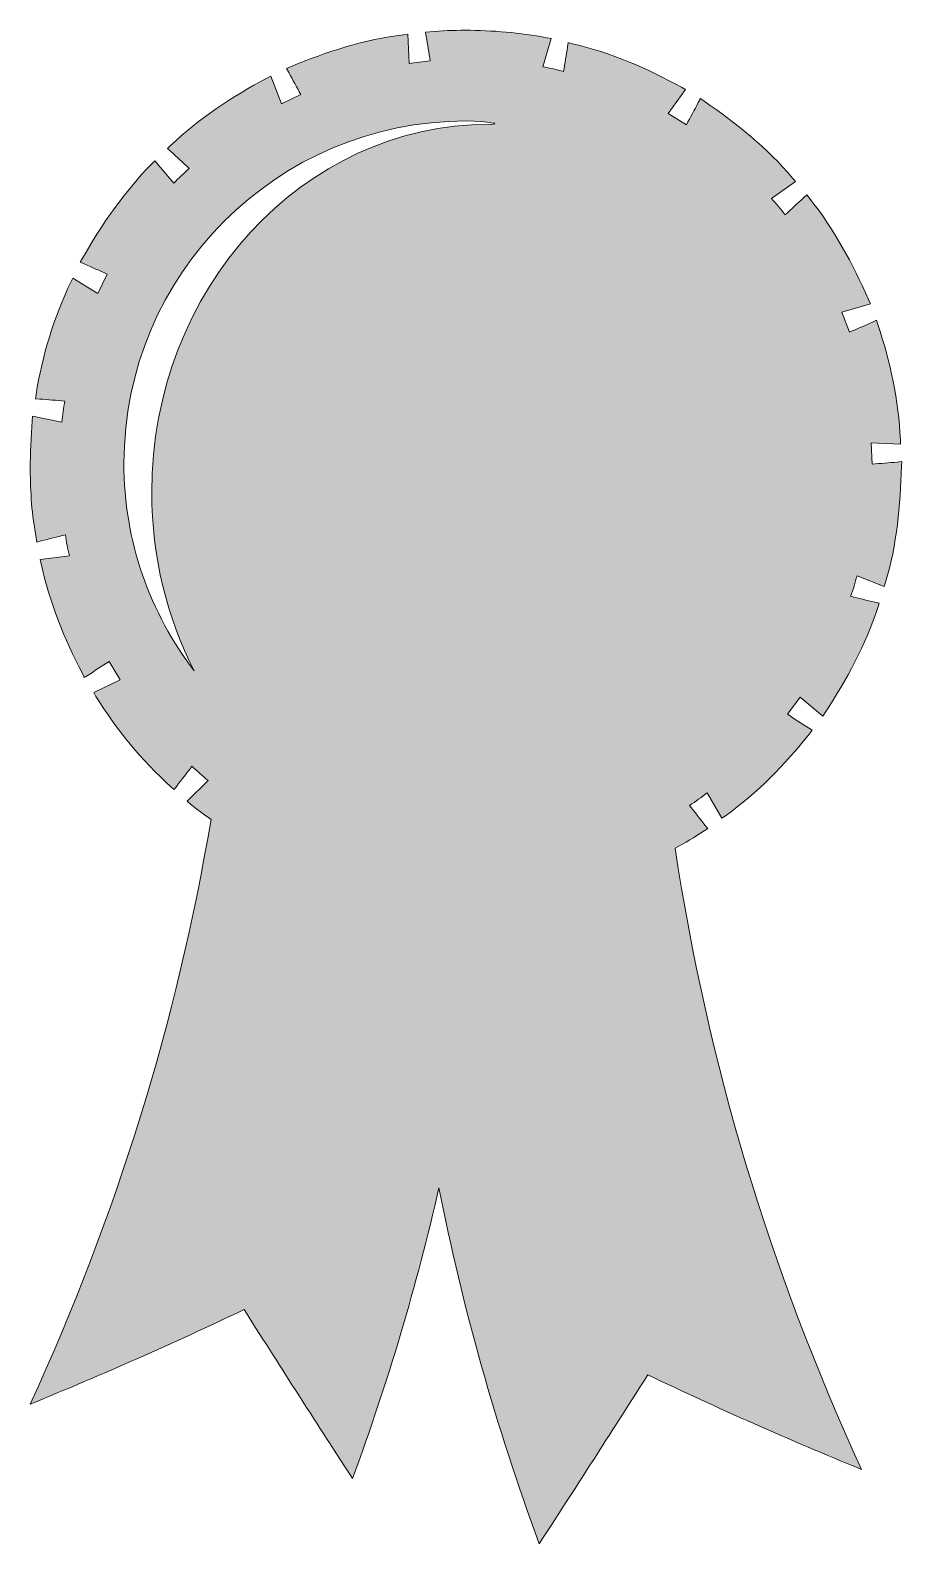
# Model space of a CAD drawing. Header units: inches. Extents: x 0 to 59, y 0 to 102.
import ezdxf

# ---------------------------------------------------------------- set-up
doc = ezdxf.new("R2010")
doc.units = ezdxf.units.IN
doc.header["$MEASUREMENT"] = 0
doc.layers.add('Layer 1', color=7, linetype='Continuous')

msp = doc.modelspace()

# ---------------------------------------------------------------- hatches: boundary and pattern name
at = {"layer": 'Layer 1', "true_color": 0x46bdb3}
h = msp.add_hatch(color=123, dxfattribs=at)
h.dxf.hatch_style = 2
edge = h.paths.add_edge_path()
edge.add_spline(control_points=[(56.55, 72.47), (56.55, 72.47), (56.48, 73.9), (56.48, 73.9), (56.48, 73.9), (58.46, 73.82), (58.46, 73.82), (58.46, 73.82), (58.44, 74.11), (58.44, 74.11), (58.32, 76.74), (57.78, 79.35), (56.92, 81.84), (56.92, 81.84), (56.83, 82.13), (56.83, 82.13), (56.83, 82.13), (56.56, 82), (56.56, 82), (56.04, 81.77), (55.53, 81.55), (55.02, 81.33), (55.02, 81.33), (54.52, 82.68), (54.52, 82.68), (54.52, 82.68), (56.43, 83.24), (56.43, 83.24), (56.43, 83.24), (56.3, 83.52), (56.3, 83.52), (55.24, 85.91), (54, 88.27), (52.33, 90.32), (52.33, 90.32), (52.15, 90.55), (52.15, 90.55), (52.15, 90.55), (51.93, 90.35), (51.93, 90.35), (51.53, 89.96), (51.11, 89.59), (50.7, 89.21), (50.42, 89.6), (50.1, 89.96), (49.79, 90.31), (49.79, 90.31), (51.39, 91.45), (51.39, 91.45), (51.39, 91.45), (51.2, 91.68), (51.2, 91.68), (49.49, 93.7), (47.42, 95.36), (45.26, 96.84), (45.26, 96.84), (45.01, 97.01), (45.01, 97.01), (45.01, 97.01), (44.87, 96.74), (44.87, 96.74), (44.61, 96.25), (44.34, 95.76), (44.07, 95.26), (44.07, 95.26), (42.85, 96.01), (42.85, 96.01), (42.85, 96.01), (44, 97.62), (44, 97.62), (44, 97.62), (43.74, 97.77), (43.74, 97.77), (41.45, 99.04), (39, 100.1), (36.42, 100.7), (36.42, 100.7), (36.14, 100.77), (36.14, 100.77), (36.14, 100.77), (36.09, 100.48), (36.09, 100.48), (36.01, 99.93), (35.91, 99.38), (35.82, 98.83), (35.37, 98.94), (34.91, 99.07), (34.42, 99.15), (34.42, 99.15), (34.99, 101.05), (34.99, 101.05), (34.99, 101.05), (34.69, 101.1), (34.69, 101.1), (32.88, 101.43), (31.05, 101.6), (29.21, 101.6), (28.42, 101.6), (27.63, 101.57), (26.84, 101.5), (26.84, 101.5), (26.54, 101.48), (26.54, 101.48), (26.54, 101.48), (26.59, 101.19), (26.59, 101.19), (26.69, 100.64), (26.78, 100.09), (26.87, 99.54), (26.38, 99.51), (25.9, 99.43), (25.45, 99.36), (25.45, 99.36), (25.37, 101.33), (25.37, 101.33), (25.37, 101.33), (25.08, 101.3), (25.08, 101.3), (22.45, 100.98), (19.91, 100.16), (17.49, 99.15), (17.49, 99.15), (17.21, 99.03), (17.21, 99.03), (17.21, 99.03), (17.36, 98.77), (17.36, 98.77), (17.63, 98.28), (17.9, 97.78), (18.17, 97.29), (18.17, 97.29), (16.87, 96.67), (16.87, 96.67), (16.87, 96.67), (16.15, 98.52), (16.15, 98.52), (16.15, 98.52), (15.88, 98.38), (15.88, 98.38), (13.56, 97.15), (11.35, 95.68), (9.43, 93.86), (9.43, 93.86), (9.22, 93.66), (9.22, 93.66), (9.22, 93.66), (9.44, 93.46), (9.44, 93.46), (9.85, 93.09), (10.26, 92.71), (10.68, 92.33), (10.33, 92.02), (9.98, 91.69), (9.65, 91.33), (9.65, 91.33), (8.37, 92.84), (8.37, 92.84), (8.37, 92.84), (8.16, 92.63), (8.16, 92.63), (6.31, 90.75), (4.81, 88.56), (3.5, 86.29), (3.5, 86.29), (3.35, 86.03), (3.35, 86.03), (3.35, 86.03), (3.63, 85.91), (3.63, 85.91), (4.15, 85.69), (4.66, 85.46), (5.17, 85.23), (5.17, 85.23), (4.55, 83.94), (4.55, 83.94), (4.55, 83.94), (2.85, 84.96), (2.85, 84.96), (2.85, 84.96), (2.72, 84.69), (2.72, 84.69), (1.59, 82.3), (0.8, 79.76), (0.39, 77.15), (0.39, 77.15), (0.35, 76.86), (0.35, 76.86), (0.35, 76.86), (0.64, 76.84), (0.64, 76.84), (1.2, 76.8), (1.76, 76.75), (2.32, 76.71), (2.25, 76.24), (2.17, 75.77), (2.11, 75.29), (2.11, 75.29), (0.15, 75.7), (0.15, 75.7), (0.15, 75.7), (0.13, 75.39), (0.13, 75.39), (0.05, 74.3), (0, 73.22), (0, 72.12), (0, 70.59), (0.11, 69.05), (0.4, 67.53), (0.4, 67.53), (0.45, 67.24), (0.45, 67.24), (0.45, 67.24), (0.73, 67.32), (0.73, 67.32), (1.27, 67.46), (1.81, 67.59), (2.36, 67.73), (2.42, 67.26), (2.51, 66.79), (2.63, 66.32), (2.63, 66.32), (0.67, 66.08), (0.67, 66.08), (0.67, 66.08), (0.73, 65.79), (0.73, 65.79), (1.29, 63.2), (2.3, 60.75), (3.5, 58.41), (3.5, 58.41), (3.63, 58.14), (3.63, 58.14), (3.63, 58.14), (3.89, 58.31), (3.89, 58.31), (4.35, 58.62), (4.83, 58.93), (5.29, 59.23), (5.29, 59.23), (6.04, 58), (6.04, 58), (6.04, 58), (4.26, 57.14), (4.26, 57.14), (4.26, 57.14), (4.41, 56.88), (4.41, 56.88), (5.8, 54.64), (7.49, 52.59), (9.44, 50.82), (9.44, 50.82), (9.66, 50.63), (9.66, 50.63), (9.66, 50.63), (9.84, 50.86), (9.84, 50.86), (10.18, 51.31), (10.52, 51.75), (10.86, 52.19), (11.21, 51.88), (11.55, 51.54), (11.94, 51.24), (11.94, 51.24), (10.53, 49.84), (10.53, 49.84), (10.53, 49.84), (10.77, 49.65), (10.77, 49.65), (11.21, 49.29), (11.67, 48.95), (12.14, 48.62), (9.85, 35.03), (5.86, 22.18), (0, 9.37), (4.84, 11.35), (9.64, 13.47), (14.36, 15.72), (17.26, 11.17), (18.71, 8.9), (21.65, 4.38), (24.04, 10.88), (25.97, 17.36), (27.45, 23.9), (29.03, 15.87), (31.26, 7.95), (34.19, 0), (37.12, 4.52), (38.58, 6.79), (41.47, 11.34), (46.2, 9.09), (50.99, 6.97), (55.83, 4.99), (49.62, 18.56), (45.51, 32.19), (43.31, 46.69), (43.97, 47.05), (44.63, 47.43), (45.26, 47.85), (45.26, 47.85), (45.51, 48.01), (45.51, 48.01), (45.51, 48.01), (45.32, 48.24), (45.32, 48.24), (44.97, 48.68), (44.63, 49.12), (44.29, 49.56), (44.71, 49.82), (45.08, 50.12), (45.46, 50.4), (45.46, 50.4), (46.46, 48.7), (46.46, 48.7), (46.46, 48.7), (46.7, 48.87), (46.7, 48.87), (48.84, 50.42), (50.71, 52.31), (52.33, 54.37), (52.33, 54.37), (52.52, 54.61), (52.52, 54.61), (52.52, 54.61), (52.27, 54.77), (52.27, 54.77), (51.79, 55.07), (51.33, 55.38), (50.86, 55.68), (50.86, 55.68), (51.72, 56.84), (51.72, 56.84), (51.72, 56.84), (53.23, 55.55), (53.23, 55.55), (53.23, 55.55), (53.4, 55.8), (53.4, 55.8), (54.82, 58), (56.12, 60.32), (56.92, 62.85), (56.92, 62.85), (57.01, 63.13), (57.01, 63.13), (57.01, 63.13), (56.73, 63.2), (56.73, 63.2), (56.19, 63.33), (55.65, 63.47), (55.1, 63.6), (55.28, 64.06), (55.41, 64.52), (55.53, 64.98), (55.53, 64.98), (57.36, 64.26), (57.36, 64.26), (57.36, 64.26), (57.44, 64.54), (57.44, 64.54), (58.22, 67.08), (58.44, 69.73), (58.52, 72.34), (58.52, 72.34), (58.53, 72.64), (58.53, 72.64), (58.53, 72.64), (58.23, 72.61), (58.23, 72.61), (57.67, 72.56), (57.11, 72.52), (56.55, 72.47)], knot_values=[0, 0, 0, 0, 1, 1, 1, 2, 2, 2, 3, 3, 3, 4, 4, 4, 5, 5, 5, 6, 6, 6, 7, 7, 7, 8, 8, 8, 9, 9, 9, 10, 10, 10, 11, 11, 11, 12, 12, 12, 13, 13, 13, 14, 14, 14, 15, 15, 15, 16, 16, 16, 17, 17, 17, 18, 18, 18, 19, 19, 19, 20, 20, 20, 21, 21, 21, 22, 22, 22, 23, 23, 23, 24, 24, 24, 25, 25, 25, 26, 26, 26, 27, 27, 27, 28, 28, 28, 29, 29, 29, 30, 30, 30, 31, 31, 31, 32, 32, 32, 33, 33, 33, 34, 34, 34, 35, 35, 35, 36, 36, 36, 37, 37, 37, 38, 38, 38, 39, 39, 39, 40, 40, 40, 41, 41, 41, 42, 42, 42, 43, 43, 43, 44, 44, 44, 45, 45, 45, 46, 46, 46, 47, 47, 47, 48, 48, 48, 49, 49, 49, 50, 50, 50, 51, 51, 51, 52, 52, 52, 53, 53, 53, 54, 54, 54, 55, 55, 55, 56, 56, 56, 57, 57, 57, 58, 58, 58, 59, 59, 59, 60, 60, 60, 61, 61, 61, 62, 62, 62, 63, 63, 63, 64, 64, 64, 65, 65, 65, 66, 66, 66, 67, 67, 67, 68, 68, 68, 69, 69, 69, 70, 70, 70, 71, 71, 71, 72, 72, 72, 73, 73, 73, 74, 74, 74, 75, 75, 75, 76, 76, 76, 77, 77, 77, 78, 78, 78, 79, 79, 79, 80, 80, 80, 81, 81, 81, 82, 82, 82, 83, 83, 83, 84, 84, 84, 85, 85, 85, 86, 86, 86, 87, 87, 87, 88, 88, 88, 89, 89, 89, 90, 90, 90, 91, 91, 91, 92, 92, 92, 93, 93, 93, 94, 94, 94, 95, 95, 95, 96, 96, 96, 97, 97, 97, 98, 98, 98, 99, 99, 99, 100, 100, 100, 101, 101, 101, 102, 102, 102, 103, 103, 103, 104, 104, 104, 105, 105, 105, 106, 106, 106, 107, 107, 107, 108, 108, 108, 109, 109, 109, 110, 110, 110, 111, 111, 111, 112, 112, 112, 113, 113, 113, 114, 114, 114, 115, 115, 115, 116, 116, 116, 117, 117, 117, 118, 118, 118, 119, 119, 119, 120, 120, 120, 121, 121, 121, 122, 122, 122, 123, 123, 123, 123], degree=3, periodic=1)
edge = h.paths.add_edge_path()
edge.add_spline(control_points=[(30.82, 95.28), (18.31, 95.28), (8.16, 84.22), (8.16, 70.58), (8.16, 66.23), (9.2, 62.15), (11.01, 58.6), (8.05, 62.46), (6.29, 67.29), (6.29, 72.53), (6.29, 85.22), (16.58, 95.51), (29.27, 95.51), (30.8, 95.51), (31.81, 95.28), (30.82, 95.28)], knot_values=[0, 0, 0, 0, 1, 1, 1, 2, 2, 2, 3, 3, 3, 4, 4, 4, 5, 5, 5, 5], degree=3, periodic=1)

# ---------------------------------------------------------------- linework, layer by layer
at = {"layer": 'Layer 1', "lineweight": 0}
for points, knots in [([(56.55, 72.47), (56.55, 72.47), (56.48, 73.9), (56.48, 73.9), (56.48, 73.9), (58.46, 73.82), (58.46, 73.82), (58.46, 73.82), (58.44, 74.11), (58.44, 74.11), (58.32, 76.74), (57.78, 79.35), (56.92, 81.84), (56.92, 81.84), (56.83, 82.13), (56.83, 82.13), (56.83, 82.13), (56.56, 82), (56.56, 82), (56.04, 81.77), (55.53, 81.55), (55.02, 81.33), (55.02, 81.33), (54.52, 82.68), (54.52, 82.68), (54.52, 82.68), (56.43, 83.24), (56.43, 83.24), (56.43, 83.24), (56.3, 83.52), (56.3, 83.52), (55.24, 85.91), (54, 88.27), (52.33, 90.32), (52.33, 90.32), (52.15, 90.55), (52.15, 90.55), (52.15, 90.55), (51.93, 90.35), (51.93, 90.35), (51.53, 89.96), (51.11, 89.59), (50.7, 89.21), (50.42, 89.6), (50.1, 89.96), (49.79, 90.31), (49.79, 90.31), (51.39, 91.45), (51.39, 91.45), (51.39, 91.45), (51.2, 91.68), (51.2, 91.68), (49.49, 93.7), (47.42, 95.36), (45.26, 96.84), (45.26, 96.84), (45.01, 97.01), (45.01, 97.01), (45.01, 97.01), (44.87, 96.74), (44.87, 96.74), (44.61, 96.25), (44.34, 95.76), (44.07, 95.26), (44.07, 95.26), (42.85, 96.01), (42.85, 96.01), (42.85, 96.01), (44, 97.62), (44, 97.62), (44, 97.62), (43.74, 97.77), (43.74, 97.77), (41.45, 99.04), (39, 100.1), (36.42, 100.7), (36.42, 100.7), (36.14, 100.77), (36.14, 100.77), (36.14, 100.77), (36.09, 100.48), (36.09, 100.48), (36.01, 99.93), (35.91, 99.38), (35.82, 98.83), (35.37, 98.94), (34.91, 99.07), (34.42, 99.15), (34.42, 99.15), (34.99, 101.05), (34.99, 101.05), (34.99, 101.05), (34.69, 101.1), (34.69, 101.1), (32.88, 101.43), (31.05, 101.6), (29.21, 101.6), (28.42, 101.6), (27.63, 101.57), (26.84, 101.5), (26.84, 101.5), (26.54, 101.48), (26.54, 101.48), (26.54, 101.48), (26.59, 101.19), (26.59, 101.19), (26.69, 100.64), (26.78, 100.09), (26.87, 99.54), (26.38, 99.51), (25.9, 99.43), (25.45, 99.36), (25.45, 99.36), (25.37, 101.33), (25.37, 101.33), (25.37, 101.33), (25.08, 101.3), (25.08, 101.3), (22.45, 100.98), (19.91, 100.16), (17.49, 99.15), (17.49, 99.15), (17.21, 99.03), (17.21, 99.03), (17.21, 99.03), (17.36, 98.77), (17.36, 98.77), (17.63, 98.28), (17.9, 97.78), (18.17, 97.29), (18.17, 97.29), (16.87, 96.67), (16.87, 96.67), (16.87, 96.67), (16.15, 98.52), (16.15, 98.52), (16.15, 98.52), (15.88, 98.38), (15.88, 98.38), (13.56, 97.15), (11.35, 95.68), (9.43, 93.86), (9.43, 93.86), (9.22, 93.66), (9.22, 93.66), (9.22, 93.66), (9.44, 93.46), (9.44, 93.46), (9.85, 93.09), (10.26, 92.71), (10.68, 92.33), (10.33, 92.02), (9.98, 91.69), (9.65, 91.33), (9.65, 91.33), (8.37, 92.84), (8.37, 92.84), (8.37, 92.84), (8.16, 92.63), (8.16, 92.63), (6.31, 90.75), (4.81, 88.56), (3.5, 86.29), (3.5, 86.29), (3.35, 86.03), (3.35, 86.03), (3.35, 86.03), (3.63, 85.91), (3.63, 85.91), (4.15, 85.69), (4.66, 85.46), (5.17, 85.23), (5.17, 85.23), (4.55, 83.94), (4.55, 83.94), (4.55, 83.94), (2.85, 84.96), (2.85, 84.96), (2.85, 84.96), (2.72, 84.69), (2.72, 84.69), (1.59, 82.3), (0.8, 79.76), (0.39, 77.15), (0.39, 77.15), (0.35, 76.86), (0.35, 76.86), (0.35, 76.86), (0.64, 76.84), (0.64, 76.84), (1.2, 76.8), (1.76, 76.75), (2.32, 76.71), (2.25, 76.24), (2.17, 75.77), (2.11, 75.29), (2.11, 75.29), (0.15, 75.7), (0.15, 75.7), (0.15, 75.7), (0.13, 75.39), (0.13, 75.39), (0.05, 74.3), (0, 73.22), (0, 72.12), (0, 70.59), (0.11, 69.05), (0.4, 67.53), (0.4, 67.53), (0.45, 67.24), (0.45, 67.24), (0.45, 67.24), (0.73, 67.32), (0.73, 67.32), (1.27, 67.46), (1.81, 67.59), (2.36, 67.73), (2.42, 67.26), (2.51, 66.79), (2.63, 66.32), (2.63, 66.32), (0.67, 66.08), (0.67, 66.08), (0.67, 66.08), (0.73, 65.79), (0.73, 65.79), (1.29, 63.2), (2.3, 60.75), (3.5, 58.41), (3.5, 58.41), (3.63, 58.14), (3.63, 58.14), (3.63, 58.14), (3.89, 58.31), (3.89, 58.31), (4.35, 58.62), (4.83, 58.93), (5.29, 59.23), (5.29, 59.23), (6.04, 58), (6.04, 58), (6.04, 58), (4.26, 57.14), (4.26, 57.14), (4.26, 57.14), (4.41, 56.88), (4.41, 56.88), (5.8, 54.64), (7.49, 52.59), (9.44, 50.82), (9.44, 50.82), (9.66, 50.63), (9.66, 50.63), (9.66, 50.63), (9.84, 50.86), (9.84, 50.86), (10.18, 51.31), (10.52, 51.75), (10.86, 52.19), (11.21, 51.88), (11.55, 51.54), (11.94, 51.24), (11.94, 51.24), (10.53, 49.84), (10.53, 49.84), (10.53, 49.84), (10.77, 49.65), (10.77, 49.65), (11.21, 49.29), (11.67, 48.95), (12.14, 48.62), (9.85, 35.03), (5.86, 22.18), (0, 9.37), (4.84, 11.35), (9.64, 13.47), (14.36, 15.72), (17.26, 11.17), (18.71, 8.9), (21.65, 4.38), (24.04, 10.88), (25.97, 17.36), (27.45, 23.9), (29.03, 15.87), (31.26, 7.95), (34.19, 0), (37.12, 4.52), (38.58, 6.79), (41.47, 11.34), (46.2, 9.09), (50.99, 6.97), (55.83, 4.99), (49.62, 18.56), (45.51, 32.19), (43.31, 46.69), (43.97, 47.05), (44.63, 47.43), (45.26, 47.85), (45.26, 47.85), (45.51, 48.01), (45.51, 48.01), (45.51, 48.01), (45.32, 48.24), (45.32, 48.24), (44.97, 48.68), (44.63, 49.12), (44.29, 49.56), (44.71, 49.82), (45.08, 50.12), (45.46, 50.4), (45.46, 50.4), (46.46, 48.7), (46.46, 48.7), (46.46, 48.7), (46.7, 48.87), (46.7, 48.87), (48.84, 50.42), (50.71, 52.31), (52.33, 54.37), (52.33, 54.37), (52.52, 54.61), (52.52, 54.61), (52.52, 54.61), (52.27, 54.77), (52.27, 54.77), (51.79, 55.07), (51.33, 55.38), (50.86, 55.68), (50.86, 55.68), (51.72, 56.84), (51.72, 56.84), (51.72, 56.84), (53.23, 55.55), (53.23, 55.55), (53.23, 55.55), (53.4, 55.8), (53.4, 55.8), (54.82, 58), (56.12, 60.32), (56.92, 62.85), (56.92, 62.85), (57.01, 63.13), (57.01, 63.13), (57.01, 63.13), (56.73, 63.2), (56.73, 63.2), (56.19, 63.33), (55.65, 63.47), (55.1, 63.6), (55.28, 64.06), (55.41, 64.52), (55.53, 64.98), (55.53, 64.98), (57.36, 64.26), (57.36, 64.26), (57.36, 64.26), (57.44, 64.54), (57.44, 64.54), (58.22, 67.08), (58.44, 69.73), (58.52, 72.34), (58.52, 72.34), (58.53, 72.64), (58.53, 72.64), (58.53, 72.64), (58.23, 72.61), (58.23, 72.61), (57.67, 72.56), (57.11, 72.52), (56.55, 72.47)], [0, 0, 0, 0, 1, 1, 1, 2, 2, 2, 3, 3, 3, 4, 4, 4, 5, 5, 5, 6, 6, 6, 7, 7, 7, 8, 8, 8, 9, 9, 9, 10, 10, 10, 11, 11, 11, 12, 12, 12, 13, 13, 13, 14, 14, 14, 15, 15, 15, 16, 16, 16, 17, 17, 17, 18, 18, 18, 19, 19, 19, 20, 20, 20, 21, 21, 21, 22, 22, 22, 23, 23, 23, 24, 24, 24, 25, 25, 25, 26, 26, 26, 27, 27, 27, 28, 28, 28, 29, 29, 29, 30, 30, 30, 31, 31, 31, 32, 32, 32, 33, 33, 33, 34, 34, 34, 35, 35, 35, 36, 36, 36, 37, 37, 37, 38, 38, 38, 39, 39, 39, 40, 40, 40, 41, 41, 41, 42, 42, 42, 43, 43, 43, 44, 44, 44, 45, 45, 45, 46, 46, 46, 47, 47, 47, 48, 48, 48, 49, 49, 49, 50, 50, 50, 51, 51, 51, 52, 52, 52, 53, 53, 53, 54, 54, 54, 55, 55, 55, 56, 56, 56, 57, 57, 57, 58, 58, 58, 59, 59, 59, 60, 60, 60, 61, 61, 61, 62, 62, 62, 63, 63, 63, 64, 64, 64, 65, 65, 65, 66, 66, 66, 67, 67, 67, 68, 68, 68, 69, 69, 69, 70, 70, 70, 71, 71, 71, 72, 72, 72, 73, 73, 73, 74, 74, 74, 75, 75, 75, 76, 76, 76, 77, 77, 77, 78, 78, 78, 79, 79, 79, 80, 80, 80, 81, 81, 81, 82, 82, 82, 83, 83, 83, 84, 84, 84, 85, 85, 85, 86, 86, 86, 87, 87, 87, 88, 88, 88, 89, 89, 89, 90, 90, 90, 91, 91, 91, 92, 92, 92, 93, 93, 93, 94, 94, 94, 95, 95, 95, 96, 96, 96, 97, 97, 97, 98, 98, 98, 99, 99, 99, 100, 100, 100, 101, 101, 101, 102, 102, 102, 103, 103, 103, 104, 104, 104, 105, 105, 105, 106, 106, 106, 107, 107, 107, 108, 108, 108, 109, 109, 109, 110, 110, 110, 111, 111, 111, 112, 112, 112, 113, 113, 113, 114, 114, 114, 115, 115, 115, 116, 116, 116, 117, 117, 117, 118, 118, 118, 119, 119, 119, 120, 120, 120, 121, 121, 121, 122, 122, 122, 123, 123, 123, 123]), ([(30.82, 95.28), (18.31, 95.28), (8.16, 84.22), (8.16, 70.58), (8.16, 66.23), (9.2, 62.15), (11.01, 58.6), (8.05, 62.46), (6.29, 67.29), (6.29, 72.53), (6.29, 85.22), (16.58, 95.51), (29.27, 95.51), (30.8, 95.51), (31.81, 95.28), (30.82, 95.28)], [0, 0, 0, 0, 1, 1, 1, 2, 2, 2, 3, 3, 3, 4, 4, 4, 5, 5, 5, 5])]:
    msp.add_open_spline(points, degree=3, knots=knots, dxfattribs=at)

doc.saveas('drawing.dxf')
